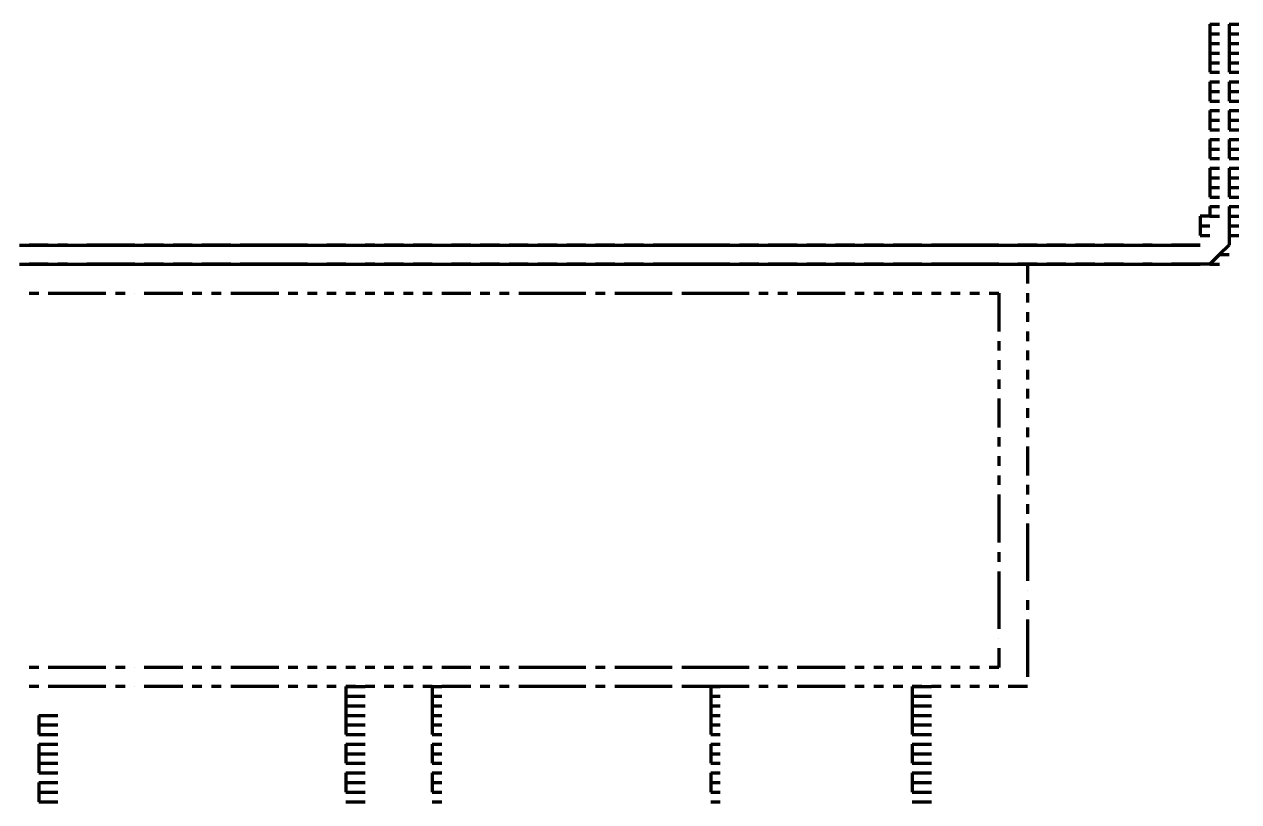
# Model space of a CAD drawing. Header units: inches. Extents: x 16 to 776, y 37 to 575.
# Drawn here: x 623.08 to 644.17, y 359.5 to 373 of the extents above; entities that cross this region are included whole.
import ezdxf

# ---------------------------------------------------------------- set-up
doc = ezdxf.new("R2010")
doc.units = ezdxf.units.IN
doc.header["$MEASUREMENT"] = 0
doc.layers.add('P', color=250, linetype='CONTINUOUS', lineweight=100)

msp = doc.modelspace()

# ---------------------------------------------------------------- linework, layer by layer
at = {"layer": 'P', "color": 0, "linetype": 'Continuous'}
for points in [[(643.667, 373), (643.833, 373)], [(643.667, 373), (643.667, 373)], [(643.667, 373), (643.833, 373)], [(643.667, 373), (643.667, 372.833)], [(644, 373), (644.167, 373)], [(644, 373), (644, 373)], [(644, 373), (644.167, 373)], [(644, 373), (644, 372.833)], [(643.667, 372.833), (643.833, 372.833)], [(643.667, 372.833), (643.667, 372.667)], [(644, 372.833), (644.167, 372.833)], [(644, 372.833), (644, 372.667)], [(643.667, 372.667), (643.833, 372.667)], [(643.667, 372.667), (643.833, 372.667)], [(643.667, 372.667), (643.667, 372.5)], [(644, 372.667), (644.167, 372.667)], [(644, 372.667), (644.167, 372.667)], [(644, 372.667), (644, 372.5)], [(643.667, 372.5), (643.833, 372.5)], [(643.667, 372.5), (643.667, 372.333)], [(643.667, 372.333), (643.833, 372.333)], [(643.667, 372.333), (643.667, 372.167)], [(644, 372.5), (644.167, 372.5)], [(644, 372.5), (644, 372.333)], [(644, 372.333), (644.167, 372.333)], [(644, 372.333), (644, 372.167)], [(643.667, 372.167), (643.833, 372.167)], [(643.667, 372.167), (643.667, 372.167)], [(643.667, 372.167), (643.833, 372.167)], [(644, 372.167), (644.167, 372.167)], [(644, 372.167), (644, 372.167)], [(644, 372.167), (644.167, 372.167)], [(643.667, 372), (643.833, 372)], [(643.667, 372), (643.667, 371.833)], [(644, 372), (644.167, 372)], [(644, 372), (644, 371.833)], [(643.667, 371.833), (643.833, 371.833)], [(643.667, 371.833), (643.667, 371.833)], [(643.667, 371.833), (643.833, 371.833)], [(643.667, 371.833), (643.667, 371.667)], [(644, 371.833), (644.167, 371.833)], [(644, 371.833), (644, 371.833)], [(644, 371.833), (644.167, 371.833)], [(644, 371.833), (644, 371.667)], [(643.667, 371.667), (643.833, 371.667)], [(643.667, 371.5), (643.833, 371.5)], [(643.667, 371.5), (643.667, 371.333)], [(644, 371.667), (644.167, 371.667)], [(644, 371.5), (644.167, 371.5)], [(644, 371.5), (644, 371.333)], [(643.667, 371.333), (643.833, 371.333)], [(643.667, 371.333), (643.667, 371.333)], [(643.667, 371.333), (643.833, 371.333)], [(643.667, 371.333), (643.667, 371.167)], [(644, 371.333), (644.167, 371.333)], [(644, 371.333), (644, 371.333)], [(644, 371.333), (644.167, 371.333)], [(644, 371.333), (644, 371.167)], [(643.667, 371.167), (643.833, 371.167)], [(644, 371.167), (644.167, 371.167)], [(643.667, 371), (643.833, 371)], [(643.667, 371), (643.667, 371)], [(643.667, 371), (643.833, 371)], [(643.667, 371), (643.667, 370.833)], [(644, 371), (644.167, 371)], [(644, 371), (644, 371)], [(644, 371), (644.167, 371)], [(644, 371), (644, 370.833)], [(643.667, 370.833), (643.833, 370.833)], [(643.667, 370.833), (643.667, 370.667)], [(643.667, 370.667), (643.833, 370.667)], [(644, 370.833), (644.167, 370.833)], [(644, 370.833), (644, 370.667)], [(644, 370.667), (644.167, 370.667)], [(643.667, 370.5), (643.833, 370.5)], [(643.667, 370.5), (643.833, 370.5)], [(643.667, 370.5), (643.833, 370.5)], [(643.667, 370.5), (643.667, 370.333)], [(644, 370.5), (644.167, 370.5)], [(644, 370.5), (644.167, 370.5)], [(644, 370.5), (644.167, 370.5)], [(644, 370.5), (644, 370.333)], [(643.667, 370.333), (643.833, 370.333)], [(643.667, 370.333), (643.667, 370.167)], [(644, 370.333), (644.167, 370.333)], [(644, 370.333), (644, 370.167)], [(643.667, 370.167), (643.833, 370.167)], [(643.667, 370.167), (643.667, 370)], [(644, 370.167), (644.167, 370.167)], [(644, 370.167), (644, 370)], [(643.667, 370), (643.833, 370)], [(643.667, 370), (643.833, 370)], [(643.667, 370), (643.833, 370)], [(643.667, 369.833), (643.833, 369.833)], [(643.667, 369.833), (643.667, 369.667)], [(644, 370), (644.167, 370)], [(644, 370), (644.167, 370)], [(644, 370), (644.167, 370)], [(644, 369.833), (644.167, 369.833)], [(644, 369.833), (644, 369.667)], [(643.667, 369.667), (643.5, 369.667)], [(643.5, 369.667), (643.5, 369.5)], [(643.667, 369.667), (643.833, 369.667)], [(643.667, 369.667), (643.667, 369.667)], [(643.667, 369.667), (643.833, 369.667)], [(644, 369.667), (644.167, 369.667)], [(644, 369.667), (644, 369.5)], [(644, 369.667), (644.167, 369.667)], [(644, 369.667), (644, 369.667)], [(644, 369.667), (644.167, 369.667)], [(643.5, 369.5), (643.667, 369.5)], [(643.5, 369.5), (643.5, 369.333)], [(644, 369.5), (644.167, 369.5)], [(644, 369.5), (644, 369.333)], [(643.5, 369.333), (643.667, 369.333)], [(643.5, 369.333), (643.5, 369.333)], [(644, 369.333), (644.167, 369.333)], [(644, 369.333), (644, 369.167)], [(623, 369.167), (623.167, 369.167)], [(623.333, 369.167), (623.167, 369.167)], [(623.167, 369.167), (623.333, 369.167)], [(623.5, 369.167), (623.333, 369.167)], [(623.333, 369.167), (623.5, 369.167)], [(623.333, 369.167), (623.333, 369.167)], [(623.333, 369.167), (623.333, 369.167)], [(623.5, 369.167), (623.667, 369.167)], [(623.833, 369.167), (623.667, 369.167)], [(623.667, 369.167), (623.833, 369.167)], [(623.833, 369.167), (624, 369.167)], [(623.833, 369.167), (623.833, 369.167)], [(623.833, 369.167), (623.833, 369.167)], [(624, 369.167), (624.167, 369.167)], [(624, 369.167), (624.167, 369.167)], [(624.333, 369.167), (624.167, 369.167)], [(624.167, 369.167), (624.333, 369.167)], [(624.167, 369.167), (624.167, 369.167)], [(624.167, 369.167), (624.167, 369.167)], [(624.5, 369.167), (624.333, 369.167)], [(624.333, 369.167), (624.5, 369.167)], [(624.667, 369.167), (624.5, 369.167)], [(624.5, 369.167), (624.667, 369.167)], [(624.833, 369.167), (624.667, 369.167)], [(624.667, 369.167), (624.833, 369.167)], [(624.667, 369.167), (624.667, 369.167)], [(625, 369.167), (624.833, 369.167)], [(624.833, 369.167), (625, 369.167)], [(625, 369.167), (625.167, 369.167)], [(625, 369.167), (625, 369.167)], [(625, 369.167), (625, 369.167)], [(625.333, 369.167), (625.167, 369.167)], [(625.167, 369.167), (625.333, 369.167)], [(625.5, 369.167), (625.333, 369.167)], [(625.333, 369.167), (625.5, 369.167)], [(625.5, 369.167), (625.667, 369.167)], [(625.5, 369.167), (625.5, 369.167)], [(625.5, 369.167), (625.5, 369.167)], [(625.833, 369.167), (625.667, 369.167)], [(625.667, 369.167), (625.833, 369.167)], [(626, 369.167), (625.833, 369.167)], [(625.833, 369.167), (626, 369.167)], [(626, 369.167), (626.167, 369.167)], [(626, 369.167), (626, 369.167)], [(626, 369.167), (626, 369.167)], [(626.333, 369.167), (626.167, 369.167)], [(626.167, 369.167), (626.333, 369.167)], [(626.5, 369.167), (626.333, 369.167)], [(626.333, 369.167), (626.5, 369.167)], [(626.333, 369.167), (626.333, 369.167)], [(626.333, 369.167), (626.333, 369.167)], [(626.667, 369.167), (626.5, 369.167)], [(626.5, 369.167), (626.667, 369.167)], [(626.667, 369.167), (626.833, 369.167)], [(627, 369.167), (626.833, 369.167)], [(626.833, 369.167), (627, 369.167)], [(626.833, 369.167), (626.833, 369.167)], [(626.833, 369.167), (626.833, 369.167)], [(627.167, 369.167), (627, 369.167)], [(627, 369.167), (627.167, 369.167)], [(627.333, 369.167), (627.167, 369.167)], [(627.167, 369.167), (627.333, 369.167)], [(627.167, 369.167), (627.167, 369.167)], [(627.5, 369.167), (627.333, 369.167)], [(627.333, 369.167), (627.5, 369.167)], [(627.667, 369.167), (627.5, 369.167)], [(627.5, 369.167), (627.667, 369.167)], [(627.833, 369.167), (627.667, 369.167)], [(627.667, 369.167), (627.833, 369.167)], [(627.667, 369.167), (627.667, 369.167)], [(628, 369.167), (627.833, 369.167)], [(627.833, 369.167), (628, 369.167)], [(628, 369.167), (628.167, 369.167)], [(628, 369.167), (628, 369.167)], [(628, 369.167), (628, 369.167)], [(628.167, 369.167), (628.333, 369.167)], [(628.167, 369.167), (628.333, 369.167)], [(628.5, 369.167), (628.333, 369.167)], [(628.333, 369.167), (628.5, 369.167)], [(628.667, 369.167), (628.5, 369.167)], [(628.5, 369.167), (628.667, 369.167)], [(628.5, 369.167), (628.5, 369.167)], [(628.5, 369.167), (628.5, 369.167)], [(628.667, 369.167), (628.833, 369.167)], [(628.833, 369.167), (629, 369.167)], [(628.833, 369.167), (629, 369.167)], [(629.167, 369.167), (629, 369.167)], [(629, 369.167), (629.167, 369.167)], [(629, 369.167), (629, 369.167)], [(629, 369.167), (629, 369.167)], [(629.167, 369.167), (629.333, 369.167)], [(629.5, 369.167), (629.333, 369.167)], [(629.333, 369.167), (629.5, 369.167)], [(629.333, 369.167), (629.333, 369.167)], [(629.333, 369.167), (629.333, 369.167)], [(629.667, 369.167), (629.5, 369.167)], [(629.5, 369.167), (629.667, 369.167)], [(629.667, 369.167), (629.833, 369.167)], [(630, 369.167), (629.833, 369.167)], [(629.833, 369.167), (630, 369.167)], [(629.833, 369.167), (629.833, 369.167)], [(629.833, 369.167), (629.833, 369.167)], [(630.167, 369.167), (630, 369.167)], [(630, 369.167), (630.167, 369.167)], [(630.167, 369.167), (630.333, 369.167)], [(630.167, 369.167), (630.333, 369.167)], [(630.167, 369.167), (630.167, 369.167)], [(630.333, 369.167), (630.5, 369.167)], [(630.333, 369.167), (630.5, 369.167)], [(630.667, 369.167), (630.5, 369.167)], [(630.5, 369.167), (630.667, 369.167)], [(630.833, 369.167), (630.667, 369.167)], [(630.667, 369.167), (630.833, 369.167)], [(630.667, 369.167), (630.667, 369.167)], [(630.667, 369.167), (630.667, 369.167)], [(630.833, 369.167), (631, 369.167)], [(631.167, 369.167), (631, 369.167)], [(631, 369.167), (631.167, 369.167)], [(631, 369.167), (631, 369.167)], [(631, 369.167), (631, 369.167)], [(631.333, 369.167), (631.167, 369.167)], [(631.167, 369.167), (631.333, 369.167)], [(631.333, 369.167), (631.5, 369.167)], [(631.667, 369.167), (631.5, 369.167)], [(631.5, 369.167), (631.667, 369.167)], [(631.5, 369.167), (631.5, 369.167)], [(631.5, 369.167), (631.5, 369.167)], [(631.833, 369.167), (631.667, 369.167)], [(631.667, 369.167), (631.833, 369.167)], [(631.833, 369.167), (632, 369.167)], [(632.167, 369.167), (632, 369.167)], [(632, 369.167), (632.167, 369.167)], [(632, 369.167), (632, 369.167)], [(632, 369.167), (632, 369.167)], [(632.333, 369.167), (632.167, 369.167)], [(632.167, 369.167), (632.333, 369.167)], [(632.333, 369.167), (632.5, 369.167)], [(632.333, 369.167), (632.5, 369.167)], [(632.333, 369.167), (632.333, 369.167)], [(632.667, 369.167), (632.5, 369.167)], [(632.5, 369.167), (632.667, 369.167)], [(632.833, 369.167), (632.667, 369.167)], [(632.667, 369.167), (632.833, 369.167)], [(632.833, 369.167), (633, 369.167)], [(632.833, 369.167), (632.833, 369.167)], [(632.833, 369.167), (632.833, 369.167)], [(633.167, 369.167), (633, 369.167)], [(633, 369.167), (633.167, 369.167)], [(633.333, 369.167), (633.167, 369.167)], [(633.167, 369.167), (633.333, 369.167)], [(633.167, 369.167), (633.167, 369.167)], [(633.167, 369.167), (633.167, 369.167)], [(633.333, 369.167), (633.5, 369.167)], [(633.667, 369.167), (633.5, 369.167)], [(633.5, 369.167), (633.667, 369.167)], [(633.833, 369.167), (633.667, 369.167)], [(633.667, 369.167), (633.833, 369.167)], [(633.667, 369.167), (633.667, 369.167)], [(633.667, 369.167), (633.667, 369.167)], [(633.833, 369.167), (634, 369.167)], [(634.167, 369.167), (634, 369.167)], [(634, 369.167), (634.167, 369.167)], [(634, 369.167), (634, 369.167)], [(634, 369.167), (634, 369.167)], [(634.333, 369.167), (634.167, 369.167)], [(634.167, 369.167), (634.333, 369.167)], [(634.5, 369.167), (634.333, 369.167)], [(634.333, 369.167), (634.5, 369.167)], [(634.667, 369.167), (634.5, 369.167)], [(634.5, 369.167), (634.667, 369.167)], [(634.5, 369.167), (634.5, 369.167)], [(634.833, 369.167), (634.667, 369.167)], [(634.667, 369.167), (634.833, 369.167)], [(635, 369.167), (634.833, 369.167)], [(634.833, 369.167), (635, 369.167)], [(635.167, 369.167), (635, 369.167)], [(635, 369.167), (635.167, 369.167)], [(635, 369.167), (635, 369.167)], [(635.333, 369.167), (635.167, 369.167)], [(635.167, 369.167), (635.333, 369.167)], [(635.333, 369.167), (635.5, 369.167)], [(635.333, 369.167), (635.333, 369.167)], [(635.333, 369.167), (635.333, 369.167)], [(635.667, 369.167), (635.5, 369.167)], [(635.5, 369.167), (635.667, 369.167)], [(635.833, 369.167), (635.667, 369.167)], [(635.667, 369.167), (635.833, 369.167)], [(635.833, 369.167), (636, 369.167)], [(635.833, 369.167), (635.833, 369.167)], [(635.833, 369.167), (635.833, 369.167)], [(636.167, 369.167), (636, 369.167)], [(636, 369.167), (636.167, 369.167)], [(636.333, 369.167), (636.167, 369.167)], [(636.167, 369.167), (636.333, 369.167)], [(636.167, 369.167), (636.167, 369.167)], [(636.167, 369.167), (636.167, 369.167)], [(636.5, 369.167), (636.333, 369.167)], [(636.333, 369.167), (636.5, 369.167)], [(636.5, 369.167), (636.667, 369.167)], [(636.833, 369.167), (636.667, 369.167)], [(636.667, 369.167), (636.833, 369.167)], [(636.667, 369.167), (636.667, 369.167)], [(636.667, 369.167), (636.667, 369.167)], [(637, 369.167), (636.833, 369.167)], [(636.833, 369.167), (637, 369.167)], [(637, 369.167), (637.167, 369.167)], [(637, 369.167), (637.167, 369.167)], [(637, 369.167), (637, 369.167)], [(637.333, 369.167), (637.167, 369.167)], [(637.167, 369.167), (637.333, 369.167)], [(637.5, 369.167), (637.333, 369.167)], [(637.333, 369.167), (637.5, 369.167)], [(637.5, 369.167), (637.667, 369.167)], [(637.5, 369.167), (637.667, 369.167)], [(637.5, 369.167), (637.5, 369.167)], [(637.833, 369.167), (637.667, 369.167)], [(637.667, 369.167), (637.833, 369.167)], [(638, 369.167), (637.833, 369.167)], [(637.833, 369.167), (638, 369.167)], [(638, 369.167), (638.167, 369.167)], [(638, 369.167), (638.167, 369.167)], [(638, 369.167), (638, 369.167)], [(638.333, 369.167), (638.167, 369.167)], [(638.167, 369.167), (638.333, 369.167)], [(638.5, 369.167), (638.333, 369.167)], [(638.333, 369.167), (638.5, 369.167)], [(638.333, 369.167), (638.333, 369.167)], [(638.333, 369.167), (638.333, 369.167)], [(638.667, 369.167), (638.5, 369.167)], [(638.5, 369.167), (638.667, 369.167)], [(638.667, 369.167), (638.833, 369.167)], [(639, 369.167), (638.833, 369.167)], [(638.833, 369.167), (639, 369.167)], [(638.833, 369.167), (638.833, 369.167)], [(638.833, 369.167), (638.833, 369.167)], [(639.167, 369.167), (639, 369.167)], [(639, 369.167), (639.167, 369.167)], [(639.333, 369.167), (639.167, 369.167)], [(639.167, 369.167), (639.333, 369.167)], [(639.167, 369.167), (639.167, 369.167)], [(639.5, 369.167), (639.333, 369.167)], [(639.333, 369.167), (639.5, 369.167)], [(639.667, 369.167), (639.5, 369.167)], [(639.5, 369.167), (639.667, 369.167)], [(639.833, 369.167), (639.667, 369.167)], [(639.667, 369.167), (639.833, 369.167)], [(639.667, 369.167), (639.667, 369.167)], [(640, 369.167), (639.833, 369.167)], [(639.833, 369.167), (640, 369.167)], [(640, 369.167), (640.167, 369.167)], [(640, 369.167), (640, 369.167)], [(640, 369.167), (640, 369.167)], [(640.167, 369.167), (640.333, 369.167)], [(640.167, 369.167), (640.333, 369.167)], [(640.5, 369.167), (640.333, 369.167)], [(640.333, 369.167), (640.5, 369.167)], [(640.667, 369.167), (640.5, 369.167)], [(640.5, 369.167), (640.667, 369.167)], [(640.5, 369.167), (640.5, 369.167)], [(640.5, 369.167), (640.5, 369.167)], [(640.667, 369.167), (640.833, 369.167)], [(641, 369.167), (640.833, 369.167)], [(640.833, 369.167), (641, 369.167)], [(641.167, 369.167), (641, 369.167)], [(641, 369.167), (641.167, 369.167)], [(641, 369.167), (641, 369.167)], [(641, 369.167), (641, 369.167)], [(641.167, 369.167), (641.333, 369.167)], [(641.5, 369.167), (641.333, 369.167)], [(641.333, 369.167), (641.5, 369.167)], [(641.333, 369.167), (641.333, 369.167)], [(641.333, 369.167), (641.333, 369.167)], [(641.667, 369.167), (641.5, 369.167)], [(641.5, 369.167), (641.667, 369.167)], [(641.667, 369.167), (641.833, 369.167)], [(642, 369.167), (641.833, 369.167)], [(641.833, 369.167), (642, 369.167)], [(641.833, 369.167), (641.833, 369.167)], [(641.833, 369.167), (641.833, 369.167)], [(642.167, 369.167), (642, 369.167)], [(642, 369.167), (642.167, 369.167)], [(642.167, 369.167), (642.333, 369.167)], [(642.167, 369.167), (642.333, 369.167)], [(642.167, 369.167), (642.167, 369.167)], [(642.333, 369.167), (642.5, 369.167)], [(642.333, 369.167), (642.5, 369.167)], [(642.667, 369.167), (642.5, 369.167)], [(642.5, 369.167), (642.667, 369.167)], [(642.667, 369.167), (642.833, 369.167)], [(642.667, 369.167), (642.667, 369.167)], [(642.667, 369.167), (642.667, 369.167)], [(642.833, 369.167), (643, 369.167)], [(642.833, 369.167), (643, 369.167)], [(643.167, 369.167), (643, 369.167)], [(643, 369.167), (643.167, 369.167)], [(643, 369.167), (643, 369.167)], [(643, 369.167), (643, 369.167)], [(643.333, 369.167), (643.167, 369.167)], [(643.167, 369.167), (643.333, 369.167)], [(643.167, 369.167), (643.333, 369.167)], [(643.5, 369.167), (643.333, 369.167)], [(643.333, 369.167), (643.5, 369.167)], [(643.5, 369.167), (643.5, 369.167)], [(643.833, 369), (643.667, 368.833)], [(644, 369.167), (643.833, 369)], [(643.833, 369), (644, 369)], [(643.833, 369), (644, 369)], [(644, 369.167), (644, 369.167)], [(644, 369.167), (644, 369.167)], [(644, 369.167), (644, 369.167)], [(623, 368.833), (623.167, 368.833)], [(623.167, 368.833), (623.333, 368.833)], [(623.333, 368.833), (623.167, 368.833)], [(623.167, 368.833), (623.333, 368.833)], [(623.5, 368.833), (623.333, 368.833)], [(623.333, 368.833), (623.5, 368.833)], [(623.333, 368.833), (623.333, 368.833)], [(623.333, 368.833), (623.333, 368.833)], [(623.5, 368.833), (623.833, 368.833)], [(623.5, 368.833), (623.667, 368.833)], [(623.833, 368.833), (623.667, 368.833)], [(623.667, 368.833), (623.833, 368.833)], [(623.833, 368.833), (624.167, 368.833)], [(623.833, 368.833), (624, 368.833)], [(623.833, 368.833), (623.833, 368.833)], [(623.833, 368.833), (623.833, 368.833)], [(624, 368.833), (624.167, 368.833)], [(624, 368.833), (624.167, 368.833)], [(624.167, 368.833), (624.5, 368.833)], [(624.333, 368.833), (624.167, 368.833)], [(624.167, 368.833), (624.333, 368.833)], [(624.167, 368.833), (624.167, 368.833)], [(624.167, 368.833), (624.167, 368.833)], [(624.5, 368.833), (624.333, 368.833)], [(624.333, 368.833), (624.5, 368.833)], [(624.667, 368.833), (624.5, 368.833)], [(624.5, 368.833), (624.667, 368.833)], [(624.667, 368.833), (624.833, 368.833)], [(624.833, 368.833), (624.667, 368.833)], [(624.667, 368.833), (624.833, 368.833)], [(624.667, 368.833), (624.667, 368.833)], [(625, 368.833), (624.833, 368.833)], [(624.833, 368.833), (625, 368.833)], [(625, 368.833), (625, 368.833)], [(625, 368.833), (625.167, 368.833)], [(625, 368.833), (625, 368.833)], [(625, 368.833), (625, 368.833)], [(625.167, 368.833), (625.5, 368.833)], [(625.333, 368.833), (625.167, 368.833)], [(625.167, 368.833), (625.333, 368.833)], [(625.5, 368.833), (625.333, 368.833)], [(625.333, 368.833), (625.5, 368.833)], [(625.5, 368.833), (625.833, 368.833)], [(625.5, 368.833), (625.667, 368.833)], [(625.5, 368.833), (625.5, 368.833)], [(625.5, 368.833), (625.5, 368.833)], [(625.833, 368.833), (625.667, 368.833)], [(625.667, 368.833), (625.833, 368.833)], [(626, 368.833), (625.833, 368.833)], [(625.833, 368.833), (626, 368.833)], [(626, 368.833), (626.167, 368.833)], [(626, 368.833), (626.167, 368.833)], [(626, 368.833), (626, 368.833)], [(626, 368.833), (626, 368.833)], [(626.333, 368.833), (626.167, 368.833)], [(626.167, 368.833), (626.333, 368.833)], [(626.333, 368.833), (626.5, 368.833)], [(626.5, 368.833), (626.333, 368.833)], [(626.333, 368.833), (626.5, 368.833)], [(626.333, 368.833), (626.333, 368.833)], [(626.333, 368.833), (626.333, 368.833)], [(626.667, 368.833), (626.5, 368.833)], [(626.5, 368.833), (626.667, 368.833)], [(626.667, 368.833), (626.833, 368.833)], [(626.667, 368.833), (626.833, 368.833)], [(626.833, 368.833), (627.167, 368.833)], [(627, 368.833), (626.833, 368.833)], [(626.833, 368.833), (627, 368.833)], [(626.833, 368.833), (626.833, 368.833)], [(626.833, 368.833), (626.833, 368.833)], [(627.167, 368.833), (627, 368.833)], [(627, 368.833), (627.167, 368.833)], [(627.167, 368.833), (627.5, 368.833)], [(627.333, 368.833), (627.167, 368.833)], [(627.167, 368.833), (627.333, 368.833)], [(627.167, 368.833), (627.167, 368.833)], [(627.5, 368.833), (627.333, 368.833)], [(627.333, 368.833), (627.5, 368.833)], [(627.667, 368.833), (627.5, 368.833)], [(627.5, 368.833), (627.667, 368.833)], [(627.667, 368.833), (627.833, 368.833)], [(627.833, 368.833), (627.667, 368.833)], [(627.667, 368.833), (627.833, 368.833)], [(627.667, 368.833), (627.667, 368.833)], [(628, 368.833), (627.833, 368.833)], [(627.833, 368.833), (628, 368.833)], [(628, 368.833), (628.167, 368.833)], [(628, 368.833), (628.167, 368.833)], [(628, 368.833), (628, 368.833)], [(628, 368.833), (628, 368.833)], [(628.167, 368.833), (628.333, 368.833)], [(628.167, 368.833), (628.333, 368.833)], [(628.333, 368.833), (628.5, 368.833)], [(628.5, 368.833), (628.333, 368.833)], [(628.333, 368.833), (628.5, 368.833)], [(628.667, 368.833), (628.5, 368.833)], [(628.5, 368.833), (628.667, 368.833)], [(628.5, 368.833), (628.5, 368.833)], [(628.5, 368.833), (628.5, 368.833)], [(628.667, 368.833), (628.833, 368.833)], [(628.667, 368.833), (628.833, 368.833)], [(628.833, 368.833), (629, 368.833)], [(628.833, 368.833), (629, 368.833)], [(629, 368.833), (629.167, 368.833)], [(629.167, 368.833), (629, 368.833)], [(629, 368.833), (629.167, 368.833)], [(629, 368.833), (629, 368.833)], [(629, 368.833), (629, 368.833)], [(629.167, 368.833), (629.333, 368.833)], [(629.333, 368.833), (629.5, 368.833)], [(629.5, 368.833), (629.333, 368.833)], [(629.333, 368.833), (629.5, 368.833)], [(629.333, 368.833), (629.333, 368.833)], [(629.333, 368.833), (629.333, 368.833)], [(629.667, 368.833), (629.5, 368.833)], [(629.5, 368.833), (629.667, 368.833)], [(629.667, 368.833), (629.833, 368.833)], [(629.667, 368.833), (629.833, 368.833)], [(630, 368.833), (629.833, 368.833)], [(629.833, 368.833), (630, 368.833)], [(629.833, 368.833), (629.833, 368.833)], [(629.833, 368.833), (629.833, 368.833)], [(630, 368.833), (630.167, 368.833)], [(630.167, 368.833), (630, 368.833)], [(630, 368.833), (630.167, 368.833)], [(630.167, 368.833), (630.333, 368.833)], [(630.167, 368.833), (630.333, 368.833)], [(630.167, 368.833), (630.167, 368.833)], [(630.333, 368.833), (630.667, 368.833)], [(630.333, 368.833), (630.5, 368.833)], [(630.333, 368.833), (630.5, 368.833)], [(630.667, 368.833), (630.5, 368.833)], [(630.5, 368.833), (630.667, 368.833)], [(630.667, 368.833), (630.833, 368.833)], [(630.833, 368.833), (630.667, 368.833)], [(630.667, 368.833), (630.833, 368.833)], [(630.667, 368.833), (630.667, 368.833)], [(630.667, 368.833), (630.667, 368.833)], [(630.833, 368.833), (631, 368.833)], [(631, 368.833), (631.167, 368.833)], [(631.167, 368.833), (631, 368.833)], [(631, 368.833), (631.167, 368.833)], [(631, 368.833), (631, 368.833)], [(631, 368.833), (631, 368.833)], [(631.333, 368.833), (631.167, 368.833)], [(631.167, 368.833), (631.333, 368.833)], [(631.333, 368.833), (631.5, 368.833)], [(631.333, 368.833), (631.5, 368.833)], [(631.667, 368.833), (631.5, 368.833)], [(631.5, 368.833), (631.667, 368.833)], [(631.5, 368.833), (631.5, 368.833)], [(631.5, 368.833), (631.5, 368.833)], [(631.667, 368.833), (632, 368.833)], [(631.833, 368.833), (631.667, 368.833)], [(631.667, 368.833), (631.833, 368.833)], [(631.833, 368.833), (632, 368.833)], [(632, 368.833), (632.333, 368.833)], [(632.167, 368.833), (632, 368.833)], [(632, 368.833), (632.167, 368.833)], [(632, 368.833), (632, 368.833)], [(632, 368.833), (632, 368.833)], [(632.333, 368.833), (632.167, 368.833)], [(632.167, 368.833), (632.333, 368.833)], [(632.333, 368.833), (632.667, 368.833)], [(632.333, 368.833), (632.5, 368.833)], [(632.333, 368.833), (632.5, 368.833)], [(632.333, 368.833), (632.333, 368.833)], [(632.667, 368.833), (632.5, 368.833)], [(632.5, 368.833), (632.667, 368.833)], [(632.667, 368.833), (632.833, 368.833)], [(632.833, 368.833), (632.667, 368.833)], [(632.667, 368.833), (632.833, 368.833)], [(632.833, 368.833), (633, 368.833)], [(632.833, 368.833), (632.833, 368.833)], [(632.833, 368.833), (632.833, 368.833)], [(633, 368.833), (633.167, 368.833)], [(633.167, 368.833), (633, 368.833)], [(633, 368.833), (633.167, 368.833)], [(633.333, 368.833), (633.167, 368.833)], [(633.167, 368.833), (633.333, 368.833)], [(633.167, 368.833), (633.167, 368.833)], [(633.167, 368.833), (633.167, 368.833)], [(633.333, 368.833), (633.667, 368.833)], [(633.333, 368.833), (633.5, 368.833)], [(633.667, 368.833), (633.5, 368.833)], [(633.5, 368.833), (633.667, 368.833)], [(633.667, 368.833), (634, 368.833)], [(633.833, 368.833), (633.667, 368.833)], [(633.667, 368.833), (633.833, 368.833)], [(633.667, 368.833), (633.667, 368.833)], [(633.667, 368.833), (633.667, 368.833)], [(633.833, 368.833), (634, 368.833)], [(634, 368.833), (634.333, 368.833)], [(634.167, 368.833), (634, 368.833)], [(634, 368.833), (634.167, 368.833)], [(634, 368.833), (634, 368.833)], [(634, 368.833), (634, 368.833)], [(634.333, 368.833), (634.167, 368.833)], [(634.167, 368.833), (634.333, 368.833)], [(634.5, 368.833), (634.333, 368.833)], [(634.333, 368.833), (634.5, 368.833)], [(634.5, 368.833), (634.667, 368.833)], [(634.667, 368.833), (634.5, 368.833)], [(634.5, 368.833), (634.667, 368.833)], [(634.5, 368.833), (634.5, 368.833)], [(634.667, 368.833), (635, 368.833)], [(634.833, 368.833), (634.667, 368.833)], [(634.667, 368.833), (634.833, 368.833)], [(635, 368.833), (634.833, 368.833)], [(634.833, 368.833), (635, 368.833)], [(635, 368.833), (635.333, 368.833)], [(635.167, 368.833), (635, 368.833)], [(635, 368.833), (635.167, 368.833)], [(635, 368.833), (635, 368.833)], [(635.333, 368.833), (635.167, 368.833)], [(635.167, 368.833), (635.333, 368.833)], [(635.333, 368.833), (635.667, 368.833)], [(635.333, 368.833), (635.5, 368.833)], [(635.333, 368.833), (635.333, 368.833)], [(635.333, 368.833), (635.333, 368.833)], [(635.667, 368.833), (635.5, 368.833)], [(635.5, 368.833), (635.667, 368.833)], [(635.833, 368.833), (635.667, 368.833)], [(635.667, 368.833), (635.833, 368.833)], [(635.833, 368.833), (636, 368.833)], [(635.833, 368.833), (636, 368.833)], [(635.833, 368.833), (635.833, 368.833)], [(635.833, 368.833), (635.833, 368.833)], [(636.167, 368.833), (636, 368.833)], [(636, 368.833), (636.167, 368.833)], [(636.167, 368.833), (636.333, 368.833)], [(636.333, 368.833), (636.167, 368.833)], [(636.167, 368.833), (636.333, 368.833)], [(636.167, 368.833), (636.167, 368.833)], [(636.167, 368.833), (636.167, 368.833)], [(636.5, 368.833), (636.333, 368.833)], [(636.333, 368.833), (636.5, 368.833)], [(636.5, 368.833), (636.667, 368.833)], [(636.5, 368.833), (636.667, 368.833)], [(636.667, 368.833), (637, 368.833)], [(636.833, 368.833), (636.667, 368.833)], [(636.667, 368.833), (636.833, 368.833)], [(636.667, 368.833), (636.667, 368.833)], [(636.667, 368.833), (636.667, 368.833)], [(637, 368.833), (636.833, 368.833)], [(636.833, 368.833), (637, 368.833)], [(637, 368.833), (637.333, 368.833)], [(637, 368.833), (637.167, 368.833)], [(637, 368.833), (637.167, 368.833)], [(637, 368.833), (637, 368.833)], [(637.333, 368.833), (637.167, 368.833)], [(637.167, 368.833), (637.333, 368.833)], [(637.5, 368.833), (637.333, 368.833)], [(637.333, 368.833), (637.5, 368.833)], [(637.5, 368.833), (637.667, 368.833)], [(637.5, 368.833), (637.667, 368.833)], [(637.5, 368.833), (637.667, 368.833)], [(637.5, 368.833), (637.5, 368.833)], [(637.833, 368.833), (637.667, 368.833)], [(637.667, 368.833), (637.833, 368.833)], [(637.833, 368.833), (638, 368.833)], [(638, 368.833), (637.833, 368.833)], [(637.833, 368.833), (638, 368.833)], [(638, 368.833), (638.167, 368.833)], [(638, 368.833), (638.167, 368.833)], [(638, 368.833), (638, 368.833)], [(638.167, 368.833), (638.333, 368.833)], [(638.333, 368.833), (638.167, 368.833)], [(638.167, 368.833), (638.333, 368.833)], [(638.5, 368.833), (638.333, 368.833)], [(638.333, 368.833), (638.5, 368.833)], [(638.333, 368.833), (638.333, 368.833)], [(638.333, 368.833), (638.333, 368.833)], [(638.5, 368.833), (638.667, 368.833)], [(638.667, 368.833), (638.5, 368.833)], [(638.5, 368.833), (638.667, 368.833)], [(638.667, 368.833), (638.833, 368.833)], [(638.833, 368.833), (639, 368.833)], [(639, 368.833), (638.833, 368.833)], [(638.833, 368.833), (639, 368.833)], [(638.833, 368.833), (638.833, 368.833)], [(638.833, 368.833), (638.833, 368.833)], [(639.167, 368.833), (639, 368.833)], [(639, 368.833), (639.167, 368.833)], [(639.167, 368.833), (639.333, 368.833)], [(639.333, 368.833), (639.167, 368.833)], [(639.167, 368.833), (639.333, 368.833)], [(639.167, 368.833), (639.167, 368.833)], [(639.5, 368.833), (639.333, 368.833)], [(639.333, 368.833), (639.5, 368.833)], [(639.5, 368.833), (639.667, 368.833)], [(639.667, 368.833), (639.5, 368.833)], [(639.5, 368.833), (639.667, 368.833)], [(639.833, 368.833), (639.667, 368.833)], [(639.667, 368.833), (639.833, 368.833)], [(639.667, 368.833), (639.667, 368.833)], [(639.833, 368.833), (640, 368.833)], [(640, 368.833), (639.833, 368.833)], [(639.833, 368.833), (640, 368.833)], [(640, 368.833), (640.167, 368.833)], [(640, 368.833), (640, 368.833)], [(640, 368.833), (640, 368.833)], [(640.167, 368.833), (640.5, 368.833)], [(640.167, 368.833), (640.333, 368.833)], [(640.167, 368.833), (640.333, 368.833)], [(640.5, 368.833), (640.333, 368.833)], [(640.333, 368.833), (640.5, 368.833)], [(640.5, 368.833), (640.5, 368.5)], [(640.5, 368.833), (640.5, 368.833)], [(640.667, 368.833), (640.5, 368.833)], [(640.5, 368.833), (640.667, 368.833)], [(640.5, 368.833), (640.5, 368.833)], [(640.5, 368.833), (640.5, 368.833)], [(640.667, 368.833), (640.833, 368.833)], [(641, 368.833), (640.833, 368.833)], [(640.833, 368.833), (641, 368.833)], [(641.167, 368.833), (641, 368.833)], [(641, 368.833), (641.167, 368.833)], [(641, 368.833), (641, 368.833)], [(641, 368.833), (641, 368.833)], [(641.167, 368.833), (641.333, 368.833)], [(641.5, 368.833), (641.333, 368.833)], [(641.333, 368.833), (641.5, 368.833)], [(641.333, 368.833), (641.333, 368.833)], [(641.333, 368.833), (641.333, 368.833)], [(641.667, 368.833), (641.5, 368.833)], [(641.5, 368.833), (641.667, 368.833)], [(641.667, 368.833), (641.833, 368.833)], [(642, 368.833), (641.833, 368.833)], [(641.833, 368.833), (642, 368.833)], [(641.833, 368.833), (641.833, 368.833)], [(641.833, 368.833), (641.833, 368.833)], [(642.167, 368.833), (642, 368.833)], [(642, 368.833), (642.167, 368.833)], [(642.167, 368.833), (642.333, 368.833)], [(642.167, 368.833), (642.333, 368.833)], [(642.167, 368.833), (642.167, 368.833)], [(642.333, 368.833), (642.5, 368.833)], [(642.333, 368.833), (642.5, 368.833)], [(642.667, 368.833), (642.5, 368.833)], [(642.5, 368.833), (642.667, 368.833)], [(642.667, 368.833), (642.833, 368.833)], [(642.667, 368.833), (642.667, 368.833)], [(642.667, 368.833), (642.667, 368.833)], [(642.833, 368.833), (643, 368.833)], [(642.833, 368.833), (643, 368.833)], [(643.167, 368.833), (643, 368.833)], [(643, 368.833), (643.167, 368.833)], [(643, 368.833), (643, 368.833)], [(643, 368.833), (643, 368.833)], [(643.333, 368.833), (643.167, 368.833)], [(643.167, 368.833), (643.333, 368.833)], [(643.167, 368.833), (643.333, 368.833)], [(643.5, 368.833), (643.333, 368.833)], [(643.333, 368.833), (643.5, 368.833)], [(643.667, 368.833), (643.5, 368.833)], [(643.5, 368.833), (643.5, 368.833)], [(643.5, 368.833), (643.5, 368.833)], [(643.5, 368.833), (643.5, 368.833)], [(643.667, 368.833), (643.833, 368.833)], [(623.167, 368.333), (623.333, 368.333)], [(623.5, 368.333), (623.833, 368.333)], [(623.833, 368.333), (624.167, 368.333)], [(624.167, 368.333), (624.5, 368.333)], [(624.667, 368.333), (624.833, 368.333)], [(625, 368.333), (625, 368.333)], [(625.167, 368.333), (625.5, 368.333)], [(625.5, 368.333), (625.833, 368.333)], [(626, 368.333), (626.167, 368.333)], [(626.333, 368.333), (626.5, 368.333)], [(626.667, 368.333), (626.833, 368.333)], [(626.833, 368.333), (627.167, 368.333)], [(627.167, 368.333), (627.5, 368.333)], [(627.667, 368.333), (627.833, 368.333)], [(628, 368.333), (628.167, 368.333)], [(628.333, 368.333), (628.5, 368.333)], [(628.667, 368.333), (628.833, 368.333)], [(629, 368.333), (629.167, 368.333)], [(629.333, 368.333), (629.5, 368.333)], [(629.667, 368.333), (629.833, 368.333)], [(630, 368.333), (630.167, 368.333)], [(630.333, 368.333), (630.667, 368.333)], [(630.667, 368.333), (630.833, 368.333)], [(631, 368.333), (631.167, 368.333)], [(631.333, 368.333), (631.5, 368.333)], [(631.667, 368.333), (632, 368.333)], [(632, 368.333), (632.333, 368.333)], [(632.333, 368.333), (632.667, 368.333)], [(632.667, 368.333), (632.833, 368.333)], [(633, 368.333), (633.167, 368.333)], [(633.333, 368.333), (633.667, 368.333)], [(633.667, 368.333), (634, 368.333)], [(634, 368.333), (634.333, 368.333)], [(634.5, 368.333), (634.667, 368.333)], [(634.667, 368.333), (635, 368.333)], [(635, 368.333), (635.333, 368.333)], [(635.333, 368.333), (635.667, 368.333)], [(635.833, 368.333), (636, 368.333)], [(636.167, 368.333), (636.333, 368.333)], [(636.5, 368.333), (636.667, 368.333)], [(636.667, 368.333), (637, 368.333)], [(637, 368.333), (637.333, 368.333)], [(637.5, 368.333), (637.667, 368.333)], [(637.833, 368.333), (638, 368.333)], [(638.167, 368.333), (638.333, 368.333)], [(638.5, 368.333), (638.667, 368.333)], [(638.833, 368.333), (639, 368.333)], [(639.167, 368.333), (639.333, 368.333)], [(639.5, 368.333), (639.667, 368.333)], [(639.833, 368.333), (640, 368.333)], [(640, 368.333), (640, 368)], [(640, 368.333), (640, 368.333)], [(640.5, 368.333), (640.5, 368.167)], [(640, 368), (640, 367.667)], [(640.5, 368), (640.5, 367.833)], [(640, 367.5), (640, 367.333)], [(640.5, 367.667), (640.5, 367.5)], [(640.5, 367.333), (640.5, 367.167)], [(640, 367.167), (640, 367)], [(640.5, 367), (640.5, 366.833)], [(640, 366.833), (640, 366.667)], [(640.5, 366.667), (640.5, 366.5)], [(640, 366.5), (640, 366.167)], [(640.5, 366.333), (640.5, 366.167)], [(640, 366.167), (640, 366)], [(640, 365.833), (640, 365.667)], [(640.5, 366), (640.5, 365.833)], [(640.5, 365.667), (640.5, 365.333)], [(640, 365.5), (640, 365.333)], [(640, 365.167), (640, 365)], [(640.5, 365.333), (640.5, 365.167)], [(640.5, 365), (640.5, 364.833)], [(640, 364.833), (640, 364.5)], [(640.5, 364.667), (640.5, 364.5)], [(640, 364.5), (640, 364.167)], [(640.5, 364.333), (640.5, 364)], [(640, 364.167), (640, 364)], [(640.5, 364), (640.5, 363.667)], [(640, 363.833), (640, 363.667)], [(640, 363.5), (640, 363.167)], [(640.5, 363.667), (640.5, 363.333)], [(640, 363.167), (640, 362.833)], [(640.5, 363.167), (640.5, 363.167)], [(640.5, 363), (640.5, 362.833)], [(640, 362.833), (640, 362.5)], [(640.5, 362.667), (640.5, 362.333)], [(640, 362.333), (640, 362.333)], [(640.5, 362.333), (640.5, 362)], [(640, 362.167), (640, 361.833)], [(623.333, 361.833), (623.167, 361.833)], [(623.833, 361.833), (623.5, 361.833)], [(624.167, 361.833), (623.833, 361.833)], [(624.5, 361.833), (624.167, 361.833)], [(624.833, 361.833), (624.667, 361.833)], [(625, 361.833), (625, 361.833)], [(625.5, 361.833), (625.167, 361.833)], [(625.833, 361.833), (625.5, 361.833)], [(626.167, 361.833), (626, 361.833)], [(626.5, 361.833), (626.333, 361.833)], [(626.833, 361.833), (626.667, 361.833)], [(627.167, 361.833), (626.833, 361.833)], [(627.5, 361.833), (627.167, 361.833)], [(627.833, 361.833), (627.667, 361.833)], [(628.167, 361.833), (628, 361.833)], [(628.5, 361.833), (628.333, 361.833)], [(628.833, 361.833), (628.667, 361.833)], [(629.167, 361.833), (629, 361.833)], [(629.5, 361.833), (629.333, 361.833)], [(629.833, 361.833), (629.667, 361.833)], [(630.167, 361.833), (630, 361.833)], [(630.667, 361.833), (630.333, 361.833)], [(630.833, 361.833), (630.667, 361.833)], [(631.167, 361.833), (631, 361.833)], [(631.5, 361.833), (631.333, 361.833)], [(632, 361.833), (631.667, 361.833)], [(632.333, 361.833), (632, 361.833)], [(632.667, 361.833), (632.333, 361.833)], [(632.833, 361.833), (632.667, 361.833)], [(633.167, 361.833), (633, 361.833)], [(633.667, 361.833), (633.333, 361.833)], [(634, 361.833), (633.667, 361.833)], [(634.333, 361.833), (634, 361.833)], [(634.667, 361.833), (634.5, 361.833)], [(635, 361.833), (634.667, 361.833)], [(635.333, 361.833), (635, 361.833)], [(635.667, 361.833), (635.333, 361.833)], [(636, 361.833), (635.833, 361.833)], [(636.333, 361.833), (636.167, 361.833)], [(636.667, 361.833), (636.5, 361.833)], [(637, 361.833), (636.667, 361.833)], [(637.333, 361.833), (637, 361.833)], [(637.667, 361.833), (637.5, 361.833)], [(638, 361.833), (637.833, 361.833)], [(638.333, 361.833), (638.167, 361.833)], [(638.667, 361.833), (638.5, 361.833)], [(639, 361.833), (638.833, 361.833)], [(639.333, 361.833), (639.167, 361.833)], [(639.667, 361.833), (639.5, 361.833)], [(640, 361.833), (639.833, 361.833)], [(640, 361.833), (640, 361.833)], [(640.5, 362), (640.5, 361.667)], [(623.333, 361.5), (623.167, 361.5)], [(623.833, 361.5), (623.5, 361.5)], [(624.167, 361.5), (623.833, 361.5)], [(624.5, 361.5), (624.167, 361.5)], [(624.833, 361.5), (624.667, 361.5)], [(625, 361.5), (625, 361.5)], [(625.5, 361.5), (625.167, 361.5)], [(625.833, 361.5), (625.5, 361.5)], [(626.167, 361.5), (626, 361.5)], [(626.5, 361.5), (626.333, 361.5)], [(626.833, 361.5), (626.667, 361.5)], [(627.167, 361.5), (626.833, 361.5)], [(627.5, 361.5), (627.167, 361.5)], [(627.833, 361.5), (627.667, 361.5)], [(628.167, 361.5), (628, 361.5)], [(628.5, 361.5), (628.333, 361.5)], [(628.667, 361.5), (628.667, 361.333)], [(628.667, 361.5), (628.833, 361.5)], [(628.833, 361.5), (628.667, 361.5)], [(628.833, 361.5), (629, 361.5)], [(629.167, 361.5), (629, 361.5)], [(629.5, 361.5), (629.333, 361.5)], [(629.833, 361.5), (629.667, 361.5)], [(630.167, 361.5), (630, 361.5)], [(630.167, 361.5), (630.167, 361.333)], [(630.167, 361.5), (630.333, 361.5)], [(630.167, 361.5), (630.167, 361.5)], [(630.667, 361.5), (630.333, 361.5)], [(630.833, 361.5), (630.667, 361.5)], [(631.167, 361.5), (631, 361.5)], [(631.5, 361.5), (631.333, 361.5)], [(632, 361.5), (631.667, 361.5)], [(632.333, 361.5), (632, 361.5)], [(632.667, 361.5), (632.333, 361.5)], [(632.833, 361.5), (632.667, 361.5)], [(633.167, 361.5), (633, 361.5)], [(633.667, 361.5), (633.333, 361.5)], [(634, 361.5), (633.667, 361.5)], [(634.333, 361.5), (634, 361.5)], [(634.667, 361.5), (634.5, 361.5)], [(635, 361.5), (634.667, 361.5)], [(635, 361.5), (635, 361.333)], [(635, 361.5), (635.167, 361.5)], [(635, 361.5), (635, 361.5)], [(635.333, 361.5), (635, 361.5)], [(635.667, 361.5), (635.333, 361.5)], [(636, 361.5), (635.833, 361.5)], [(636.333, 361.5), (636.167, 361.5)], [(636.667, 361.5), (636.5, 361.5)], [(637, 361.5), (636.667, 361.5)], [(637.333, 361.5), (637, 361.5)], [(637.667, 361.5), (637.5, 361.5)], [(638, 361.5), (637.833, 361.5)], [(638.333, 361.5), (638.167, 361.5)], [(638.5, 361.5), (638.5, 361.333)], [(638.5, 361.5), (638.667, 361.5)], [(638.667, 361.5), (638.5, 361.5)], [(638.667, 361.5), (638.833, 361.5)], [(639, 361.5), (638.833, 361.5)], [(639.333, 361.5), (639.167, 361.5)], [(639.667, 361.5), (639.5, 361.5)], [(640, 361.5), (639.833, 361.5)], [(640.5, 361.5), (640.167, 361.5)], [(640.5, 361.5), (640.5, 361.5)], [(640.5, 361.5), (640.5, 361.5)], [(628.667, 361.333), (628.833, 361.333)], [(628.667, 361.333), (628.667, 361.167)], [(628.667, 361.333), (628.833, 361.333)], [(628.667, 361.167), (628.833, 361.167)], [(628.667, 361.167), (628.667, 361)], [(628.667, 361.167), (628.833, 361.167)], [(628.833, 361.333), (629, 361.333)], [(628.833, 361.333), (629, 361.333)], [(628.833, 361.167), (629, 361.167)], [(628.833, 361.167), (629, 361.167)], [(630.167, 361.333), (630.167, 361.333)], [(630.167, 361.333), (630.333, 361.333)], [(630.167, 361.333), (630.167, 361.167)], [(630.167, 361.333), (630.333, 361.333)], [(630.167, 361.333), (630.167, 361.333)], [(630.167, 361.167), (630.167, 361.167)], [(630.167, 361.167), (630.333, 361.167)], [(630.167, 361.167), (630.167, 361)], [(630.167, 361.167), (630.333, 361.167)], [(630.167, 361.167), (630.167, 361.167)], [(635, 361.333), (635, 361.333)], [(635, 361.333), (635.167, 361.333)], [(635, 361.333), (635, 361.167)], [(635, 361.333), (635.167, 361.333)], [(635, 361.333), (635, 361.333)], [(635, 361.167), (635, 361.167)], [(635, 361.167), (635.167, 361.167)], [(635, 361.167), (635, 361)], [(635, 361.167), (635.167, 361.167)], [(635, 361.167), (635, 361.167)], [(638.5, 361.333), (638.667, 361.333)], [(638.5, 361.333), (638.5, 361.167)], [(638.5, 361.333), (638.667, 361.333)], [(638.5, 361.167), (638.667, 361.167)], [(638.5, 361.167), (638.5, 361)], [(638.5, 361.167), (638.667, 361.167)], [(638.667, 361.333), (638.833, 361.333)], [(638.667, 361.333), (638.833, 361.333)], [(638.667, 361.167), (638.833, 361.167)], [(638.667, 361.167), (638.833, 361.167)], [(623.333, 361), (623.333, 360.833)], [(623.333, 361), (623.5, 361)], [(623.5, 361), (623.667, 361)], [(628.667, 361), (628.833, 361)], [(628.667, 361), (628.833, 361)], [(628.667, 361), (628.833, 361)], [(628.667, 361), (628.667, 360.833)], [(628.667, 361), (628.833, 361)], [(628.833, 361), (629, 361)], [(628.833, 361), (629, 361)], [(628.833, 361), (629, 361)], [(628.833, 361), (629, 361)], [(630.167, 361), (630.167, 361)], [(630.167, 361), (630.333, 361)], [(630.167, 361), (630.167, 361)], [(630.167, 361), (630.333, 361)], [(630.167, 361), (630.333, 361)], [(630.167, 361), (630.167, 361)], [(630.167, 361), (630.167, 360.833)], [(630.167, 361), (630.333, 361)], [(630.167, 361), (630.167, 361)], [(635, 361), (635, 361)], [(635, 361), (635.167, 361)], [(635, 361), (635, 361)], [(635, 361), (635.167, 361)], [(635, 361), (635.167, 361)], [(635, 361), (635, 361)], [(635, 361), (635, 360.833)], [(635, 361), (635.167, 361)], [(635, 361), (635, 361)], [(638.5, 361), (638.667, 361)], [(638.5, 361), (638.667, 361)], [(638.5, 361), (638.667, 361)], [(638.5, 361), (638.5, 360.833)], [(638.5, 361), (638.667, 361)], [(638.667, 361), (638.833, 361)], [(638.667, 361), (638.833, 361)], [(638.667, 361), (638.833, 361)], [(638.667, 361), (638.833, 361)], [(623.333, 360.833), (623.5, 360.833)], [(623.333, 360.833), (623.333, 360.667)], [(623.333, 360.833), (623.5, 360.833)], [(623.5, 360.833), (623.667, 360.833)], [(623.5, 360.833), (623.667, 360.833)], [(628.667, 360.833), (628.833, 360.833)], [(628.667, 360.833), (628.667, 360.667)], [(628.667, 360.833), (628.833, 360.833)], [(628.833, 360.833), (629, 360.833)], [(628.833, 360.833), (629, 360.833)], [(630.167, 360.833), (630.167, 360.833)], [(630.167, 360.833), (630.333, 360.833)], [(630.167, 360.833), (630.167, 360.667)], [(630.167, 360.833), (630.333, 360.833)], [(630.167, 360.833), (630.167, 360.833)], [(635, 360.833), (635, 360.833)], [(635, 360.833), (635.167, 360.833)], [(635, 360.833), (635, 360.667)], [(635, 360.833), (635.167, 360.833)], [(635, 360.833), (635, 360.833)], [(638.5, 360.833), (638.667, 360.833)], [(638.5, 360.833), (638.5, 360.667)], [(638.5, 360.833), (638.667, 360.833)], [(638.667, 360.833), (638.833, 360.833)], [(638.667, 360.833), (638.833, 360.833)], [(623.333, 360.667), (623.5, 360.667)], [(623.333, 360.667), (623.333, 360.667)], [(623.333, 360.667), (623.5, 360.667)], [(623.333, 360.667), (623.5, 360.667)], [(623.333, 360.667), (623.5, 360.667)], [(623.5, 360.667), (623.667, 360.667)], [(623.5, 360.667), (623.667, 360.667)], [(623.5, 360.667), (623.667, 360.667)], [(623.5, 360.667), (623.667, 360.667)], [(628.667, 360.667), (628.833, 360.667)], [(628.667, 360.667), (628.667, 360.667)], [(628.667, 360.667), (628.833, 360.667)], [(628.667, 360.667), (628.833, 360.667)], [(628.667, 360.667), (628.833, 360.667)], [(628.833, 360.667), (629, 360.667)], [(628.833, 360.667), (629, 360.667)], [(628.833, 360.667), (629, 360.667)], [(628.833, 360.667), (629, 360.667)], [(630.167, 360.667), (630.167, 360.667)], [(630.167, 360.667), (630.333, 360.667)], [(630.167, 360.667), (630.167, 360.667)], [(630.167, 360.667), (630.167, 360.667)], [(630.167, 360.667), (630.333, 360.667)], [(630.167, 360.667), (630.333, 360.667)], [(630.167, 360.667), (630.167, 360.667)], [(630.167, 360.667), (630.333, 360.667)], [(630.167, 360.667), (630.167, 360.667)], [(635, 360.667), (635, 360.667)], [(635, 360.667), (635.167, 360.667)], [(635, 360.667), (635, 360.667)], [(635, 360.667), (635, 360.667)], [(635, 360.667), (635.167, 360.667)], [(635, 360.667), (635.167, 360.667)], [(635, 360.667), (635, 360.667)], [(635, 360.667), (635.167, 360.667)], [(635, 360.667), (635, 360.667)], [(638.5, 360.667), (638.667, 360.667)], [(638.5, 360.667), (638.5, 360.667)], [(638.5, 360.667), (638.667, 360.667)], [(638.5, 360.667), (638.667, 360.667)], [(638.5, 360.667), (638.667, 360.667)], [(638.667, 360.667), (638.833, 360.667)], [(638.667, 360.667), (638.833, 360.667)], [(638.667, 360.667), (638.833, 360.667)], [(638.667, 360.667), (638.833, 360.667)], [(623.333, 360.5), (623.5, 360.5)], [(623.333, 360.5), (623.333, 360.333)], [(623.333, 360.5), (623.5, 360.5)], [(623.333, 360.333), (623.5, 360.333)], [(623.333, 360.333), (623.333, 360.167)], [(623.333, 360.333), (623.5, 360.333)], [(623.5, 360.5), (623.667, 360.5)], [(623.5, 360.5), (623.667, 360.5)], [(623.5, 360.333), (623.667, 360.333)], [(623.5, 360.333), (623.667, 360.333)], [(628.667, 360.5), (628.833, 360.5)], [(628.667, 360.5), (628.667, 360.333)], [(628.667, 360.5), (628.833, 360.5)], [(628.667, 360.333), (628.833, 360.333)], [(628.667, 360.333), (628.667, 360.167)], [(628.667, 360.333), (628.833, 360.333)], [(628.833, 360.5), (629, 360.5)], [(628.833, 360.5), (629, 360.5)], [(628.833, 360.333), (629, 360.333)], [(628.833, 360.333), (629, 360.333)], [(630.167, 360.5), (630.167, 360.5)], [(630.167, 360.5), (630.333, 360.5)], [(630.167, 360.5), (630.167, 360.333)], [(630.167, 360.5), (630.333, 360.5)], [(630.167, 360.5), (630.167, 360.5)], [(630.167, 360.333), (630.167, 360.333)], [(630.167, 360.333), (630.333, 360.333)], [(630.167, 360.333), (630.167, 360.167)], [(630.167, 360.333), (630.333, 360.333)], [(630.167, 360.333), (630.167, 360.333)], [(635, 360.5), (635, 360.5)], [(635, 360.5), (635.167, 360.5)], [(635, 360.5), (635, 360.333)], [(635, 360.5), (635.167, 360.5)], [(635, 360.5), (635, 360.5)], [(635, 360.333), (635, 360.333)], [(635, 360.333), (635.167, 360.333)], [(635, 360.333), (635, 360.167)], [(635, 360.333), (635.167, 360.333)], [(635, 360.333), (635, 360.333)], [(638.5, 360.5), (638.667, 360.5)], [(638.5, 360.5), (638.5, 360.333)], [(638.5, 360.5), (638.667, 360.5)], [(638.5, 360.333), (638.667, 360.333)], [(638.5, 360.333), (638.5, 360.167)], [(638.5, 360.333), (638.667, 360.333)], [(638.667, 360.5), (638.833, 360.5)], [(638.667, 360.5), (638.833, 360.5)], [(638.667, 360.333), (638.833, 360.333)], [(638.667, 360.333), (638.833, 360.333)], [(623.333, 360.167), (623.5, 360.167)], [(623.333, 360.167), (623.333, 360.167)], [(623.333, 360.167), (623.5, 360.167)], [(623.333, 360.167), (623.5, 360.167)], [(623.333, 360.167), (623.333, 360)], [(623.333, 360.167), (623.5, 360.167)], [(623.5, 360.167), (623.667, 360.167)], [(623.5, 360.167), (623.667, 360.167)], [(623.5, 360.167), (623.667, 360.167)], [(623.5, 360.167), (623.667, 360.167)], [(628.667, 360.167), (628.833, 360.167)], [(628.667, 360.167), (628.667, 360.167)], [(628.667, 360.167), (628.833, 360.167)], [(628.667, 360.167), (628.833, 360.167)], [(628.667, 360.167), (628.833, 360.167)], [(628.833, 360.167), (629, 360.167)], [(628.833, 360.167), (629, 360.167)], [(628.833, 360.167), (629, 360.167)], [(628.833, 360.167), (629, 360.167)], [(630.167, 360.167), (630.167, 360.167)], [(630.167, 360.167), (630.333, 360.167)], [(630.167, 360.167), (630.167, 360.167)], [(630.167, 360.167), (630.167, 360.167)], [(630.167, 360.167), (630.333, 360.167)], [(630.167, 360.167), (630.333, 360.167)], [(630.167, 360.167), (630.167, 360.167)], [(630.167, 360.167), (630.333, 360.167)], [(630.167, 360.167), (630.167, 360.167)], [(635, 360.167), (635, 360.167)], [(635, 360.167), (635.167, 360.167)], [(635, 360.167), (635, 360.167)], [(635, 360.167), (635, 360.167)], [(635, 360.167), (635.167, 360.167)], [(635, 360.167), (635.167, 360.167)], [(635, 360.167), (635, 360.167)], [(635, 360.167), (635.167, 360.167)], [(635, 360.167), (635, 360.167)], [(638.5, 360.167), (638.667, 360.167)], [(638.5, 360.167), (638.5, 360.167)], [(638.5, 360.167), (638.667, 360.167)], [(638.5, 360.167), (638.667, 360.167)], [(638.5, 360.167), (638.667, 360.167)], [(638.667, 360.167), (638.833, 360.167)], [(638.667, 360.167), (638.833, 360.167)], [(638.667, 360.167), (638.833, 360.167)], [(638.667, 360.167), (638.833, 360.167)], [(623.333, 360), (623.5, 360)], [(623.333, 360), (623.5, 360)], [(623.5, 360), (623.667, 360)], [(623.5, 360), (623.667, 360)], [(628.667, 360), (628.833, 360)], [(628.667, 360), (628.667, 359.833)], [(628.667, 360), (628.833, 360)], [(628.833, 360), (629, 360)], [(628.833, 360), (629, 360)], [(630.167, 360), (630.167, 360)], [(630.167, 360), (630.333, 360)], [(630.167, 360), (630.167, 359.833)], [(630.167, 360), (630.333, 360)], [(630.167, 360), (630.167, 360)], [(635, 360), (635, 360)], [(635, 360), (635.167, 360)], [(635, 360), (635, 359.833)], [(635, 360), (635.167, 360)], [(635, 360), (635, 360)], [(638.5, 360), (638.667, 360)], [(638.5, 360), (638.5, 359.833)], [(638.5, 360), (638.667, 360)], [(638.667, 360), (638.833, 360)], [(638.667, 360), (638.833, 360)], [(623.333, 359.833), (623.5, 359.833)], [(623.333, 359.833), (623.333, 359.833)], [(623.333, 359.833), (623.5, 359.833)], [(623.333, 359.833), (623.5, 359.833)], [(623.333, 359.833), (623.333, 359.667)], [(623.333, 359.833), (623.5, 359.833)], [(623.5, 359.833), (623.667, 359.833)], [(623.5, 359.833), (623.667, 359.833)], [(623.5, 359.833), (623.667, 359.833)], [(623.5, 359.833), (623.667, 359.833)], [(628.667, 359.833), (628.833, 359.833)], [(628.667, 359.833), (628.667, 359.833)], [(628.667, 359.833), (628.833, 359.833)], [(628.667, 359.833), (628.833, 359.833)], [(628.667, 359.833), (628.667, 359.667)], [(628.667, 359.833), (628.833, 359.833)], [(628.833, 359.833), (629, 359.833)], [(628.833, 359.833), (629, 359.833)], [(628.833, 359.833), (629, 359.833)], [(628.833, 359.833), (629, 359.833)], [(630.167, 359.833), (630.167, 359.833)], [(630.167, 359.833), (630.333, 359.833)], [(630.167, 359.833), (630.167, 359.833)], [(630.167, 359.833), (630.167, 359.833)], [(630.167, 359.833), (630.333, 359.833)], [(630.167, 359.833), (630.333, 359.833)], [(630.167, 359.833), (630.167, 359.833)], [(630.167, 359.833), (630.167, 359.667)], [(630.167, 359.833), (630.333, 359.833)], [(630.167, 359.833), (630.167, 359.833)], [(635, 359.833), (635, 359.833)], [(635, 359.833), (635.167, 359.833)], [(635, 359.833), (635, 359.833)], [(635, 359.833), (635, 359.833)], [(635, 359.833), (635.167, 359.833)], [(635, 359.833), (635.167, 359.833)], [(635, 359.833), (635, 359.833)], [(635, 359.833), (635, 359.667)], [(635, 359.833), (635.167, 359.833)], [(635, 359.833), (635, 359.833)], [(638.5, 359.833), (638.667, 359.833)], [(638.5, 359.833), (638.5, 359.833)], [(638.5, 359.833), (638.667, 359.833)], [(638.5, 359.833), (638.667, 359.833)], [(638.5, 359.833), (638.5, 359.667)], [(638.5, 359.833), (638.667, 359.833)], [(638.667, 359.833), (638.833, 359.833)], [(638.667, 359.833), (638.833, 359.833)], [(638.667, 359.833), (638.833, 359.833)], [(638.667, 359.833), (638.833, 359.833)], [(623.333, 359.667), (623.5, 359.667)], [(623.333, 359.667), (623.333, 359.5)], [(623.333, 359.667), (623.5, 359.667)], [(623.333, 359.5), (623.5, 359.5)], [(623.333, 359.5), (623.5, 359.5)], [(623.5, 359.667), (623.667, 359.667)], [(623.5, 359.667), (623.667, 359.667)], [(623.5, 359.5), (623.667, 359.5)], [(623.5, 359.5), (623.667, 359.5)], [(628.667, 359.667), (628.833, 359.667)], [(628.667, 359.667), (628.833, 359.667)], [(628.667, 359.667), (628.833, 359.667)], [(628.667, 359.5), (628.833, 359.5)], [(628.667, 359.5), (628.833, 359.5)], [(628.667, 359.5), (628.833, 359.5)], [(628.833, 359.667), (629, 359.667)], [(628.833, 359.667), (629, 359.667)], [(628.833, 359.667), (629, 359.667)], [(628.833, 359.5), (629, 359.5)], [(628.833, 359.5), (629, 359.5)], [(628.833, 359.5), (629, 359.5)], [(630.167, 359.667), (630.167, 359.667)], [(630.167, 359.667), (630.333, 359.667)], [(630.167, 359.667), (630.333, 359.667)], [(630.167, 359.667), (630.167, 359.667)], [(630.167, 359.667), (630.333, 359.667)], [(630.167, 359.667), (630.167, 359.667)], [(630.167, 359.5), (630.167, 359.5)], [(630.167, 359.5), (630.333, 359.5)], [(630.167, 359.5), (630.167, 359.5)], [(630.167, 359.5), (630.333, 359.5)], [(630.167, 359.5), (630.333, 359.5)], [(630.167, 359.5), (630.167, 359.5)], [(635, 359.667), (635, 359.667)], [(635, 359.667), (635.167, 359.667)], [(635, 359.667), (635.167, 359.667)], [(635, 359.667), (635, 359.667)], [(635, 359.667), (635.167, 359.667)], [(635, 359.667), (635, 359.667)], [(635, 359.5), (635, 359.5)], [(635, 359.5), (635.167, 359.5)], [(635, 359.5), (635, 359.5)], [(635, 359.5), (635.167, 359.5)], [(635, 359.5), (635.167, 359.5)], [(635, 359.5), (635, 359.5)], [(638.5, 359.667), (638.667, 359.667)], [(638.5, 359.667), (638.667, 359.667)], [(638.5, 359.667), (638.667, 359.667)], [(638.5, 359.5), (638.667, 359.5)], [(638.5, 359.5), (638.667, 359.5)], [(638.5, 359.5), (638.667, 359.5)], [(638.667, 359.667), (638.833, 359.667)], [(638.667, 359.667), (638.833, 359.667)], [(638.667, 359.667), (638.833, 359.667)], [(638.667, 359.5), (638.833, 359.5)], [(638.667, 359.5), (638.833, 359.5)], [(638.667, 359.5), (638.833, 359.5)]]:
    msp.add_lwpolyline(points, dxfattribs=at)

doc.saveas('drawing.dxf')
